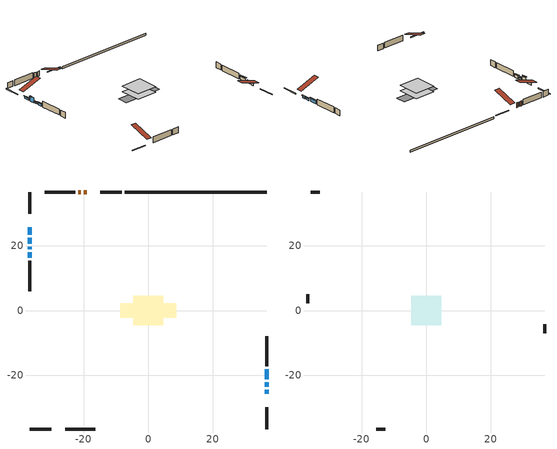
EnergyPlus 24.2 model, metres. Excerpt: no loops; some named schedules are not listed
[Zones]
conditioned space
 floor adiabatic (Floor2 construction): -4.44,-4.44 -4.44,4.44 4.44,4.44 4.44,-4.44 z0.61
 floor adiabatic (AdiabaticFloorConstruction): -4.63,-4.63 -4.63,4.63 4.63,4.63 4.63,-4.63 z0.61
 floor foundation (Slab1 construction): -8.72,-2.26 -8.72,2.26 8.72,2.26 8.72,-2.26 z-0.3
 wall outside (RimJoist1 construction): -8.18,36.65 -14.86,36.65 / -36.65,-36.65 -29.96,-36.65 / -36.65,36.65 -36.65,29.96 / 36.65,-36.65 36.65,-29.96 z0.61:0.91
 wall outside (AdiabaticWallConstruction 1): -19.09,36.65 -19.95,36.65 / -20.88,36.65 -21.72,36.65 z0.61:2.64
 wall outside (AdiabaticWallConstruction): 36.65,-25.73 36.65,-24.56 / 36.65,-23.63 36.65,-22.16 / -36.65,25.73 -36.65,23.39 / -36.65,19.76 -36.65,18.94 z0.61:1.47; 36.65,-21.23 36.65,-18.23 z0.61:2.08; -36.65,22.47 -36.65,20.69 z0.61:2.64; -36.65,18.02 -36.65,16.24 z0.61:1.73
 wall outside (Wall1 construction): -22.65,36.65 -32.05,36.65 / -25.73,-36.65 -16.33,-36.65 / -36.65,15.31 -36.65,5.91 / 36.65,-17.31 36.65,-7.91 z0.61:3.05
 wall foundation (FoundationWall1 construction): 36.65,36.65 -7.25,36.65 z-0.3:0.61
 window (WindowConstruction): 36.65,-25.73 36.65,-24.56 z0.61:1.47
 window (WindowConstruction 1): 36.65,-23.63 36.65,-22.16 z0.61:1.47
 window (WindowConstruction 2): 36.65,-21.23 36.65,-18.23 z0.61:2.08
 window (WindowConstruction 3): -36.65,25.73 -36.65,23.39 z0.61:1.47
 window (WindowConstruction 4): -36.65,22.46 -36.65,20.69 z0.61:2.64
 window (WindowConstruction 5): -36.65,19.76 -36.65,18.94 z0.61:1.47
 window (WindowConstruction 6): -36.65,18.01 -36.65,16.24 z0.61:1.73
 door (Door): -19.09,36.65 -19.95,36.65 z0.61:2.64
 door (Door 1): -20.88,36.65 -21.72,36.65 z0.61:2.64
 ceiling adiabatic (AdiabaticFloorConstruction): 4.63,-4.63 4.63,4.63 -4.63,4.63 -4.63,-4.63 z0.61
attic - vented
 floor to conditioned space (Floor1 construction Reversed): -4.62,-4.62 -4.62,4.62 4.62,4.62 4.62,-4.62 z3.05
 wall outside (Wall2 construction): -32.98,36.65 -35.72,36.65 / -15.4,-36.65 -12.66,-36.65 / -36.65,4.98 -36.65,2.24 / 36.65,-6.98 36.65,-4.24 z0.61:3.05
 roof outside (Roof1 construction): -18.16,36.65,3.05 -18.16,27.64,6.05 -15.79,27.64,6.05 -15.79,36.65,3.05; -26.66,-36.65,3.05 -26.66,-27.64,6.05 -29.03,-27.64,6.05 -29.03,-36.65,3.05; -36.65,26.66,3.05 -27.64,26.66,6.05 -27.64,29.03,6.05 -36.65,29.03,3.05; 36.65,-26.66,3.05 27.64,-26.66,6.05 27.64,-29.03,6.05 36.65,-29.03,3.05
shading: 36.65,-24.36 36.65,-25.93 37.06,-25.93 37.06,-24.36 z1.67; 36.65,-21.96 36.65,-23.83 37.06,-23.83 37.06,-21.96 z1.67; 36.65,-18.03 36.65,-21.43 37.06,-21.43 37.06,-18.03 z2.28; -36.65,23.19 -36.65,25.93 -37.06,25.93 -37.06,23.19 z1.67; -36.65,20.49 -36.65,22.67 -37.06,22.67 -37.06,20.49 z2.84; -36.65,18.74 -36.65,19.96 -37.06,19.96 -37.06,18.74 z1.67; -36.65,16.04 -36.65,18.22 -37.06,18.22 -37.06,16.04 z1.93
[Building]
Building 1: Terrain=Suburbs
[Site:Location]
Comox AP_BC: Latitude {deg}=49.72; Longitude {deg}=-124.9; Time Zone {hr}=-8; Elevation {m}=26; Keep Site Location Information=Yes
[Site:GroundTemperature:Shallow]
7.68431, 6.60511, 6.51868, 7.03082, 9.08677, 11.1331, 12.9072, 14.0311, 14.1265, 13.2125, 11.4836, 9.50004
[Site:WaterMainsTemperature]
Calculation Method=Schedule; Temperature Schedule=mains temperature schedule
[Material] Roughness=Rough; Thermal Absorptance=0.9
Name | Thickness {m} | Conductivity {W/m-K} | Density {kg/m3} | Specific Heat {J/kg-K} | Solar Absorptance | Visible Absorptance
asphalt or fiberglass shingles | 0.00635 | 0.162714 | 1121.4 | 1465.45 | 0.4 | 0.4
ceiling loosefill ins | 0.0846667 | 0.0480833 | 16.02 | 1046.75 | 0.7 | 0.7
ceiling stud and cavity | 0.1397 | 0.100427 | 65.682 | 1177.47 | 0.7 | 0.7
concrete 4.0 in. | 0.1016 | 1.803125 | 2242.8 | 837.4 | 0.7 | 0.7
concrete 8.0 in. | 0.2032 | 1.803125 | 2242.8 | 837.4 | 0.7 | 0.7
door material | 0.04445 | 0.188738 | 512.64 | 1214.23 | 0.7 | 0.7
door material 1 | 0.04445 | 0.053851 | 512.64 | 1214.23 | 0.7 | 0.7
exterior vertical ins | 0.0202602 | 0.029427 | 32.04 | 1214.23 | 0.7 | 0.7
floor covering | 0.0127 | 9.015625 | 54.468 | 1339.84 | 0.6 | 0.6
floor covering 1 | 0.0127 | 0.0433444 | 54.468 | 1339.84 | 0.6 | 0.6
floor rigid ins; wall rigid ins | 0.512978 | 0.029427 | 32.04 | 1214.23 | 0.7 | 0.7
floor stud and cavity | 0.0889 | 0.340671 | 50.32683 | 1063.81 | 0.7 | 0.7
floor stud and cavity 1 | 0.1397 | 1.75129 | 37.0049 | 1207.88 | 0.7 | 0.7
furniture material conditioned space 1 | 0.1524 | 0.115458 | 640.8 | 1214.23 | 0.6 | 0.6
gypsum board | 0.0127 | 0.160291 | 801 | 837.4 | 0.6 | 0.6
gypsum board 1 | 0.0127 | 0.160291 | 801 | 837.4 | 0.7 | 0.7
osb sheathing 0.5 in. | 0.0127 | 0.115458 | 512.64 | 1214.23 | 0.7 | 0.7
osb sheathing 0.75 in. | 0.01905 | 0.115458 | 512.64 | 1214.23 | 0.7 | 0.7
rim joist stud and cavity | 0.0508 | 0.648972 | 50.32683 | 1063.81 | 0.6 | 0.6
wall stud and cavity | 0.1397 | 0.140672 | 139.0536 | 1170.24 | 0.7 | 0.7
wall stud and cavity 1 | 0.0889 | 6.9971 | 50.32683 | 1063.81 | 0.6 | 0.6
wall stud and cavity 2 | 0.0889 | 0.380278 | 52.3479 | 1209.89 | 0.7 | 0.7
wall stud and cavity 3 | 0.0889 | 0.391764 | 83.0341 | 1211.67 | 0.7 | 0.7
wood siding | 0.0254 | 0.102417 | 544.68 | 1172.36 | 0.4 | 0.4
wood siding 1 | 0.00254 | 0.102417 | 544.68 | 1172.36 | 0.4 | 0.4
wood siding 2; wood siding 3; wood siding 4 | 0.0254 | 0.102417 | 544.68 | 1172.36 | 0.7 | 0.7
[WindowMaterial:SimpleGlazingSystem]
Name | U-Factor {W/m2-K} | Solar Heat Gain Coefficient
WindowMaterial | 4.73034 | 0.65
WindowMaterial 1 | 4.531044 | 0.66
WindowMaterial 2 | 3.34888 | 0.72
WindowMaterial 3 | 4.23352 | 0.68
WindowMaterial 4 | 7.22469 | 0.74
WindowMaterial 5 | 4.20172 | 0.68
[Construction]
AdiabaticFloorConstruction: floor stud and cavity 1, floor rigid ins, osb sheathing 0.75 in., floor covering 1
AdiabaticWallConstruction: wood siding 3, wall rigid ins, wall stud and cavity 2, gypsum board
AdiabaticWallConstruction 1: wood siding 4, wall rigid ins, wall stud and cavity 2, gypsum board
Door: door material
Door 1: door material 1
Floor1 construction Reversed: gypsum board, ceiling stud and cavity, ceiling loosefill ins
Floor2 construction: floor stud and cavity, floor covering
FoundationWall1 construction: concrete 8.0 in., gypsum board 1
furniture construction conditioned space 1: furniture material conditioned space 1
PartitionWallConstruction: gypsum board, wall stud and cavity 3, gypsum board
RimJoist1 construction: wood siding 2, rim joist stud and cavity
Roof1 construction: asphalt or fiberglass shingles
Slab1 construction: concrete 4.0 in.
Wall1 construction: wood siding, osb sheathing 0.5 in., wall stud and cavity, gypsum board
Wall2 construction: wood siding 1, wall stud and cavity 1
WindowConstruction; WindowConstruction 3: WindowMaterial
WindowConstruction 1: WindowMaterial 1
WindowConstruction 2: WindowMaterial 2
WindowConstruction 4: WindowMaterial 3
WindowConstruction 5: WindowMaterial 4
WindowConstruction 6: WindowMaterial 5
[Zone] Multiplier=1; Part of Total Floor Area=Yes
Name | Volume {m3}
attic - vented | 41.7114
conditioned space | 208.6
[Space]
Name | Zone | Volume {m3}
attic - vented 1 | attic - vented | 41.7114
conditioned space 1 | conditioned space | 208.6
[ZoneInfiltration:EffectiveLeakageArea]
infil attic - vented 1: Zone or Space=attic - vented 1; Schedule=Always On Discrete; Effective Air Leakage Area {cm2}=3666.86; Stack Coefficient=0.000378395; Wind Coefficient=1.31429e-05
[ZoneMixing]
whole house fan mix: Zone or Space=attic - vented; Schedule=Always On Continuous; Design Flow Rate Calculation Method=Flow/Zone; Design Flow Rate {m3/s}=0; Source Zone or Space=conditioned space
[SurfaceProperty:ExposedFoundationPerimeter]
Slab1: Exposed Perimeter Calculation Method=TotalExposedPerimeter; Total Exposed Perimeter {m}=43.892
[InternalMass] Zone or ZoneList=conditioned space; Space or SpaceList=conditioned space 1
Name | Construction | Surface Area {m2}
furniture mass conditioned space 1 | furniture construction conditioned space 1 | 97.192
partition wall mass | PartitionWallConstruction | 164.29
[Lights]
interior lighting: Zone or ZoneList or Space or SpaceList=conditioned space 1; Schedule=interior lighting schedule; Design Level Calculation Method=LightingLevel; Lighting Level {W}=343.2; Return Air Fraction=0; Fraction Radiant=0.6; Fraction Visible=0.2; Fraction Replaceable=1
[People]
occupants: Zone or ZoneList or Space or SpaceList=conditioned space 1; Number of People Schedule=occupants schedule; Number of People Calculation Method=People; Number of People=3; Fraction Radiant=0.314171; Sensible Heat Fraction=0.56303; Activity Level Schedule=occupants activity schedule; Carbon Dioxide Generation Rate {m3/s-W}=0; Enable ASHRAE 55 Comfort Warnings=No; Mean Radiant Temperature Calculation Type=EnclosureAveraged
[ElectricEquipment] Zone or ZoneList or Space or SpaceList=conditioned space 1; Design Level Calculation Method=EquipmentLevel
Name | Schedule | Design Level {W} | Fraction Latent | Fraction Radiant | Fraction Lost
clothes dryer | clothes dryer schedule | 140.772 | 0.015 | 0.081 | 0.85
clothes washer | clothes washer schedule | 32.1985 | 0.03 | 0.162 | 0.7
cooking range | cooking range schedule | 215.147 | 0.08 | 0.432 | 0.2
dishwasher | dishwasher schedule | 66.8632 | 0.3 | 0.18 | 0.4
fridge | fridge schedule | 72.9452 | 0 | 0.6 | 0
mech vent bath fan 0 | mech vent bath fan 0 schedule | 50.2 | 0 | 0 | 1
mech vent bath fan 1 | mech vent bath fan 1 schedule | 50.2 | 0 | 0 | 1
mech vent house fan | mech vent house fan schedule | 0 | 0 | 0 | 1
mech vent house fan cfis | mech vent house fan cfis schedule | 0 | 0 | 0 | 0
misc plug loads | misc plug loads schedule | 494.7 | 0.045 | 0.513 | 0.1
whole house fan | Always On Discrete | 0 | 0 | 0 | 1
[OtherEquipment] Zone or ZoneList or Space or SpaceList=conditioned space 1; Design Level Calculation Method=EquipmentLevel
Name | Fuel Type | Schedule | Design Level {W} | Fraction Latent | Fraction Radiant | Fraction Lost
clothes dryer 1 | Electricity | clothes dryer schedule | 0 | 0.015 | 0.081 | 0.85
cooking range 1 | Electricity | cooking range schedule | 0 | 0.08 | 0.432 | 0.2
general water use latent | None | general water use schedule | 62.594 | 1 | 0 | 0
general water use sensible | None | general water use schedule | -61.6891 | 0 | 0.6 | 0
mech vent house fan latent load | None | Always On Discrete | 0 | 1 | 0 | 0
mech vent house fan sensible load | None | Always On Discrete | 0 | 0 | 0 | 0
water heater energy adjustment1 | Electricity | Always On Discrete | 0.01 | 0 | 0 | 1
[ZoneInfiltration:DesignFlowRate] Zone or ZoneList or Space or SpaceList=conditioned space 1; Schedule=Always On Discrete; Design Flow Rate Calculation Method=Flow/Zone; Design Flow Rate {m3/s}=0
infil flow; natural vent flow; whole house fan flow
[ZoneControl:Thermostat]
conditioned space Thermostat: Zone or ZoneList=conditioned space; Control Type Schedule=conditioned space Thermostat Schedule; Control 1=conditioned space temperature setpoint; Temperature Difference Between Cutout And Setpoint {deltaC}=0
[ZoneHVAC:Baseboard:Convective:Electric]
electric baseboard: Availability Schedule=Always On Discrete; Heating Design Capacity {W}=9148.21; Efficiency=1
[AirLoopHVAC:UnitarySystem]
unit heater unitary system: Control Type=Load; Controlling Zone or Thermostat Location=conditioned space; Dehumidification Control Type=None; Availability Schedule=Always On Discrete; Supply Fan=unit heater supply fan; Fan Placement=BlowThrough; Supply Air Fan Operating Mode Schedule=unit heater auto fan schedule; Heating Coil=unit heater htg coil; DX Heating Coil Sizing Ratio=1; Use DOAS DX Cooling Coil=No; Minimum Supply Air Temperature {C}=2; Latent Load Control=SensibleOnlyLoadControl; Cooling Supply Air Flow Rate Method=None; Heating Supply Air Flow Rate Method=SupplyAirFlowRate; Heating Supply Air Flow Rate {m3/s}=0.00141584; No Load Supply Air Flow Rate Method=SupplyAirFlowRate; No Load Supply Air Flow Rate {m3/s}=0; No Load Supply Air Flow Rate Control Set To Low Speed=Yes; Maximum Supply Air Temperature {C}=48.8889; Maximum Outdoor Dry-Bulb Temperature for Supplemental Heater Operation {C}=21; Ancillary On-Cycle Electric Power {W}=0; Ancillary Off-Cycle Electric Power {W}=0
[Fan:SystemModel]
unit heater supply fan: Availability Schedule=Always On Discrete; Design Maximum Air Flow Rate {m3/s}=0.00141584; Speed Control Method=Discrete; Electric Power Minimum Flow Rate Fraction=0.2; Design Pressure Rise {Pa}=500; Motor Efficiency=1; Motor In Air Stream Fraction=1; Design Electric Power Consumption {W}=Autosize; Design Power Sizing Method=PowerPerFlow; Electric Power Per Unit Flow Rate {W/(m3/s)}=28251.7; Electric Power Per Unit Flow Rate Per Unit Pressure {W/((m3/s)-Pa)}=1.66667; Fan Total Efficiency=0.7; Motor Loss Radiative Fraction=0; Number of Speeds=1; Speed Flow Fraction 1=1; Speed Electric Power Fraction 1=1
[Coil:Heating:Fuel]
unit heater htg coil: Availability Schedule=Always On Discrete; Fuel Type=OtherFuel1; Burner Efficiency=0.3; Nominal Capacity {W}=0.293071; On Cycle Parasitic Electric Load {W}=0; Off Cycle Parasitic Fuel Load {W}=0
[Zone equipment]
conditioned space: electric baseboard, unit heater unitary system
[Foundation:Kiva]
Foundation Kiva 1: Initial Indoor Air Temperature {C}=18; Wall Height Above Grade {m}=0.609996; Wall Depth Below Slab {m}=0.2032; Custom Block Material Name 1=exterior vertical ins; Custom Block Depth 1 {m}=0.910011; Custom Block X Position 1 {m}=0.2159; Custom Block Z Position 1 {m}=0
[Foundation:Kiva:Settings]
Soil Conductivity {W/m-K}=0.849921; Soil Density {kg/m3}=1842.3; Soil Specific Heat {J/kg-K}=418.7; Ground Solar Absorptivity=0.9; Ground Thermal Absorptivity=0.9; Ground Surface Roughness {m}=0.03; Far-Field Width {m}=40; Deep-Ground Boundary Condition=ZeroFlux; Deep-Ground Depth {m}=40; Minimum Cell Dimension {m}=0.2; Maximum Cell Growth Coefficient=3; Simulation Timestep=Timestep
[Exterior:Lights]
exterior lighting: Schedule=exterior lighting schedule; Design Level {W}=75.6
[EnergyManagementSystem:GlobalVariable]
infil_program_Qfan
infil_program_Qinf
natural_vent_program_Qnv
natural_vent_program_Qwhf
[EnergyManagementSystem:Sensor]
Name | Output:Variable or Output:Meter Index Key | Output:Variable or Output:Meter
airflow_gain | infil flow | Infiltration Sensible Heat Gain Energy
airflow_gain_1 | natural vent flow | Infiltration Sensible Heat Gain Energy
airflow_gain_2 | whole house fan flow | Infiltration Sensible Heat Gain Energy
airflow_loss | infil flow | Infiltration Sensible Heat Loss Energy
airflow_loss_1 | natural vent flow | Infiltration Sensible Heat Loss Energy
airflow_loss_2 | whole house fan flow | Infiltration Sensible Heat Loss Energy
clg_load_cond |  | Cooling:EnergyTransfer:Zone:CONDITIONED SPACE
clg_sp_s; clg_sp_s_1 | cooling setpoint | Schedule Value
clothes_dryer_exhaust_0_sch_s | clothes dryer exhaust 0 schedule | Schedule Value
conditioned_space_clg_unmet_s | conditioned space | Zone Cooling Setpoint Not Met Time
conditioned_space_htg_unmet_s | conditioned space | Zone Heating Setpoint Not Met Time
cool_season | cooling season schedule | Schedule Value
fridge_tin_s | conditioned space | Zone Mean Air Temperature
htg_load_cond |  | Heating:EnergyTransfer:Zone:CONDITIONED SPACE
htg_sp_s; htg_sp_s_1 | heating setpoint | Schedule Value
ig_ee_conv | clothes dryer | Electric Equipment Convective Heating Energy
ig_ee_conv_2 | cooking range | Electric Equipment Convective Heating Energy
ig_ee_conv_4 | fridge | Electric Equipment Convective Heating Energy
ig_ee_conv_5 | misc plug loads | Electric Equipment Convective Heating Energy
ig_ee_conv_6 | whole house fan | Electric Equipment Convective Heating Energy
ig_ee_rad | clothes dryer | Electric Equipment Radiant Heating Energy
ig_ee_rad_2 | cooking range | Electric Equipment Radiant Heating Energy
ig_ee_rad_4 | fridge | Electric Equipment Radiant Heating Energy
ig_ee_rad_5 | misc plug loads | Electric Equipment Radiant Heating Energy
ig_ee_rad_6 | whole house fan | Electric Equipment Radiant Heating Energy
ig_lgt_conv | interior lighting | Lights Convective Heating Energy
ig_lgt_rad | interior lighting | Lights Radiant Heating Energy
ig_lgt_vis | interior lighting | Lights Visible Radiation Heating Energy
ig_oe_conv | clothes dryer 1 | Other Equipment Convective Heating Energy
ig_oe_conv_1 | cooking range 1 | Other Equipment Convective Heating Energy
ig_oe_conv_2 | general water use latent | Other Equipment Convective Heating Energy
ig_oe_conv_3 | general water use sensible | Other Equipment Convective Heating Energy
ig_oe_conv_4 | water heater energy adjustment1 | Other Equipment Convective Heating Energy
ig_oe_rad | clothes dryer 1 | Other Equipment Radiant Heating Energy
ig_oe_rad_1 | cooking range 1 | Other Equipment Radiant Heating Energy
ig_oe_rad_2 | general water use latent | Other Equipment Radiant Heating Energy
ig_oe_rad_3 | general water use sensible | Other Equipment Radiant Heating Energy
ig_oe_rad_4 | water heater energy adjustment1 | Other Equipment Radiant Heating Energy
ig_ppl_conv | occupants | People Convective Heating Energy
ig_ppl_rad | occupants | People Radiant Heating Energy
im_conv | furniture mass conditioned space 1 | Surface Inside Face Convection Heat Gain Energy
im_conv_1 | partition wall mass | Surface Inside Face Convection Heat Gain Energy
im_ig | furniture mass conditioned space 1 | Surface Inside Face Internal Gains Radiation Heat Gain Energy
im_ig_1 | partition wall mass | Surface Inside Face Internal Gains Radiation Heat Gain Energy
im_lgt | furniture mass conditioned space 1 | Surface Inside Face Lights Radiation Heat Gain Energy
im_lgt_1 | partition wall mass | Surface Inside Face Lights Radiation Heat Gain Energy
im_sol | furniture mass conditioned space 1 | Surface Inside Face Solar Radiation Heat Gain Energy
im_sol_1 | partition wall mass | Surface Inside Face Solar Radiation Heat Gain Energy
im_surf | furniture mass conditioned space 1 | Surface Inside Face Net Surface Thermal Radiation Heat Gain Energy
im_surf_1 | partition wall mass | Surface Inside Face Net Surface Thermal Radiation Heat Gain Energy
mech_vent_bath_fan_0_sch_s | mech vent bath fan 0 schedule | Schedule Value
mech_vent_bath_fan_1_sch_s | mech vent bath fan 1 schedule | Schedule Value
mv_conv | mech vent bath fan 0 | Electric Equipment Convective Heating Energy
mv_conv_1 | mech vent bath fan 1 | Electric Equipment Convective Heating Energy
mv_conv_2 | mech vent house fan | Electric Equipment Convective Heating Energy
mv_conv_3 | mech vent house fan cfis | Electric Equipment Convective Heating Energy
mv_conv_4 | mech vent house fan latent load | Other Equipment Convective Heating Energy
mv_conv_5 | mech vent house fan sensible load | Other Equipment Convective Heating Energy
mv_rad | mech vent bath fan 0 | Electric Equipment Radiant Heating Energy
mv_rad_1 | mech vent bath fan 1 | Electric Equipment Radiant Heating Energy
mv_rad_2 | mech vent house fan | Electric Equipment Radiant Heating Energy
mv_rad_3 | mech vent house fan cfis | Electric Equipment Radiant Heating Energy
mv_rad_4 | mech vent house fan latent load | Other Equipment Radiant Heating Energy
mv_rad_5 | mech vent house fan sensible load | Other Equipment Radiant Heating Energy
natural_vent_s | natural vent schedule | Schedule Value
out_pb_s |  | Site Outdoor Air Barometric Pressure
out_wt_s |  | Site Outdoor Air Humidity Ratio
site_vw_s |  | Site Wind Speed
ss_back_out | Window1 | Surface Window Shortwave from Zone Back Out Window Heat Transfer Rate
ss_back_out_1 | Window2 | Surface Window Shortwave from Zone Back Out Window Heat Transfer Rate
ss_back_out_2 | Window3 | Surface Window Shortwave from Zone Back Out Window Heat Transfer Rate
ss_back_out_3 | Window4 | Surface Window Shortwave from Zone Back Out Window Heat Transfer Rate
ss_back_out_4 | Window6 | Surface Window Shortwave from Zone Back Out Window Heat Transfer Rate
ss_back_out_5 | Window7 | Surface Window Shortwave from Zone Back Out Window Heat Transfer Rate
ss_back_out_6 | Window8 | Surface Window Shortwave from Zone Back Out Window Heat Transfer Rate
ss_conv | Door1 | Surface Inside Face Convection Heat Gain Energy
ss_conv_1 | Door2 | Surface Inside Face Convection Heat Gain Energy
ss_conv_2 | Window1 | Surface Inside Face Convection Heat Gain Energy
ss_conv_3 | Window2 | Surface Inside Face Convection Heat Gain Energy
ss_conv_4 | Window3 | Surface Inside Face Convection Heat Gain Energy
ss_conv_5 | Window4 | Surface Inside Face Convection Heat Gain Energy
ss_conv_6 | Window6 | Surface Inside Face Convection Heat Gain Energy
ss_conv_7 | Window7 | Surface Inside Face Convection Heat Gain Energy
ss_conv_8 | Window8 | Surface Inside Face Convection Heat Gain Energy
ss_ig | Door1 | Surface Inside Face Internal Gains Radiation Heat Gain Energy
ss_ig_1 | Door2 | Surface Inside Face Internal Gains Radiation Heat Gain Energy
ss_ig_2 | Window1 | Surface Inside Face Internal Gains Radiation Heat Gain Energy
ss_ig_3 | Window2 | Surface Inside Face Internal Gains Radiation Heat Gain Energy
ss_ig_4 | Window3 | Surface Inside Face Internal Gains Radiation Heat Gain Energy
ss_ig_5 | Window4 | Surface Inside Face Internal Gains Radiation Heat Gain Energy
ss_ig_6 | Window6 | Surface Inside Face Internal Gains Radiation Heat Gain Energy
ss_ig_7 | Window7 | Surface Inside Face Internal Gains Radiation Heat Gain Energy
ss_ig_8 | Window8 | Surface Inside Face Internal Gains Radiation Heat Gain Energy
ss_lgt | Door1 | Surface Inside Face Lights Radiation Heat Gain Energy
ss_lgt_1 | Door2 | Surface Inside Face Lights Radiation Heat Gain Energy
ss_sol | Door1 | Surface Inside Face Solar Radiation Heat Gain Energy
ss_sol_1 | Door2 | Surface Inside Face Solar Radiation Heat Gain Energy
ss_surf | Door1 | Surface Inside Face Net Surface Thermal Radiation Heat Gain Energy
ss_surf_1 | Door2 | Surface Inside Face Net Surface Thermal Radiation Heat Gain Energy
ss_surf_2 | Window1 | Surface Inside Face Net Surface Thermal Radiation Heat Gain Energy
ss_surf_3 | Window2 | Surface Inside Face Net Surface Thermal Radiation Heat Gain Energy
ss_surf_4 | Window3 | Surface Inside Face Net Surface Thermal Radiation Heat Gain Energy
ss_surf_5 | Window4 | Surface Inside Face Net Surface Thermal Radiation Heat Gain Energy
ss_surf_6 | Window6 | Surface Inside Face Net Surface Thermal Radiation Heat Gain Energy
ss_surf_7 | Window7 | Surface Inside Face Net Surface Thermal Radiation Heat Gain Energy
ss_surf_8 | Window8 | Surface Inside Face Net Surface Thermal Radiation Heat Gain Energy
ss_trans_in | Window1 | Surface Window Transmitted Solar Radiation Rate
ss_trans_in_1 | Window2 | Surface Window Transmitted Solar Radiation Rate
ss_trans_in_2 | Window3 | Surface Window Transmitted Solar Radiation Rate
ss_trans_in_3 | Window4 | Surface Window Transmitted Solar Radiation Rate
ss_trans_in_4 | Window6 | Surface Window Transmitted Solar Radiation Rate
ss_trans_in_5 | Window7 | Surface Window Transmitted Solar Radiation Rate
ss_trans_in_6 | Window8 | Surface Window Transmitted Solar Radiation Rate
ss_trans_out | Window1 | Surface Inside Face Initial Transmitted Diffuse Transmitted Out Window Solar Radiation Rate
ss_trans_out_1 | Window2 | Surface Inside Face Initial Transmitted Diffuse Transmitted Out Window Solar Radiation Rate
ss_trans_out_2 | Window3 | Surface Inside Face Initial Transmitted Diffuse Transmitted Out Window Solar Radiation Rate
ss_trans_out_3 | Window4 | Surface Inside Face Initial Transmitted Diffuse Transmitted Out Window Solar Radiation Rate
ss_trans_out_4 | Window6 | Surface Inside Face Initial Transmitted Diffuse Transmitted Out Window Solar Radiation Rate
ss_trans_out_5 | Window7 | Surface Inside Face Initial Transmitted Diffuse Transmitted Out Window Solar Radiation Rate
ss_trans_out_6 | Window8 | Surface Inside Face Initial Transmitted Diffuse Transmitted Out Window Solar Radiation Rate
s_conv | Floor1 | Surface Inside Face Convection Heat Gain Energy
s_conv_1 | Floor2 | Surface Inside Face Convection Heat Gain Energy
s_conv_10 | Wall1:0 | Surface Inside Face Convection Heat Gain Energy
s_conv_11 | Wall1:180 | Surface Inside Face Convection Heat Gain Energy
s_conv_12 | Wall1:270 | Surface Inside Face Convection Heat Gain Energy
s_conv_13 | Wall1:90 | Surface Inside Face Convection Heat Gain Energy
s_conv_2 | FoundationWall1 | Surface Inside Face Convection Heat Gain Energy
s_conv_3 | inferred conditioned ceiling | Surface Inside Face Convection Heat Gain Energy
s_conv_4 | inferred conditioned floor | Surface Inside Face Convection Heat Gain Energy
s_conv_5 | RimJoist1:0 | Surface Inside Face Convection Heat Gain Energy
s_conv_6 | RimJoist1:180 | Surface Inside Face Convection Heat Gain Energy
s_conv_7 | RimJoist1:270 | Surface Inside Face Convection Heat Gain Energy
s_conv_8 | RimJoist1:90 | Surface Inside Face Convection Heat Gain Energy
s_conv_9 | Slab1 | Surface Inside Face Convection Heat Gain Energy
s_ig | Floor1 | Surface Inside Face Internal Gains Radiation Heat Gain Energy
s_ig_1 | Floor2 | Surface Inside Face Internal Gains Radiation Heat Gain Energy
s_ig_10 | Wall1:0 | Surface Inside Face Internal Gains Radiation Heat Gain Energy
s_ig_11 | Wall1:180 | Surface Inside Face Internal Gains Radiation Heat Gain Energy
s_ig_12 | Wall1:270 | Surface Inside Face Internal Gains Radiation Heat Gain Energy
s_ig_13 | Wall1:90 | Surface Inside Face Internal Gains Radiation Heat Gain Energy
s_ig_2 | FoundationWall1 | Surface Inside Face Internal Gains Radiation Heat Gain Energy
s_ig_3 | inferred conditioned ceiling | Surface Inside Face Internal Gains Radiation Heat Gain Energy
s_ig_4 | inferred conditioned floor | Surface Inside Face Internal Gains Radiation Heat Gain Energy
s_ig_5 | RimJoist1:0 | Surface Inside Face Internal Gains Radiation Heat Gain Energy
s_ig_6 | RimJoist1:180 | Surface Inside Face Internal Gains Radiation Heat Gain Energy
s_ig_7 | RimJoist1:270 | Surface Inside Face Internal Gains Radiation Heat Gain Energy
s_ig_8 | RimJoist1:90 | Surface Inside Face Internal Gains Radiation Heat Gain Energy
s_ig_9 | Slab1 | Surface Inside Face Internal Gains Radiation Heat Gain Energy
s_lgt | Floor1 | Surface Inside Face Lights Radiation Heat Gain Energy
s_lgt_1 | Floor2 | Surface Inside Face Lights Radiation Heat Gain Energy
